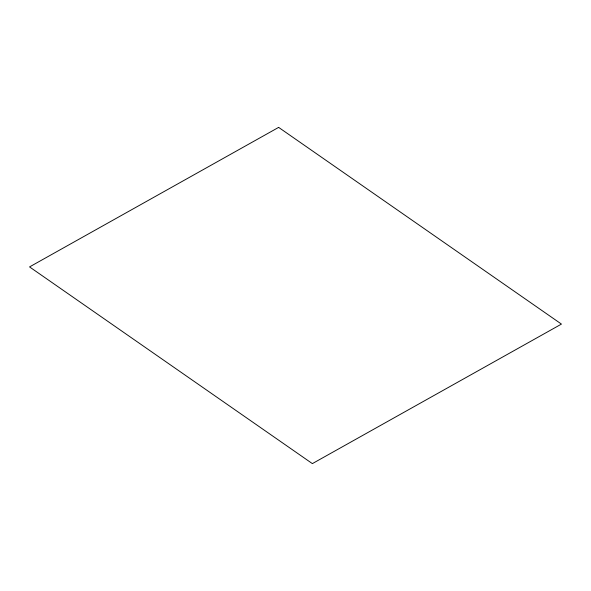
<?xml version="1.0" encoding="UTF-8"?>
<svg xmlns="http://www.w3.org/2000/svg" width="591" height="591" viewBox="0 0 591 591"><rect width="100%" height="100%" fill="white"/><g stroke="black" fill="none" stroke-linecap="round" stroke-linejoin="round"><path stroke-width="0.89" d="M278.634 127.383L29.55 266.91L312.366 463.617L561.45 324.09L278.634 127.383"/></g></svg>
